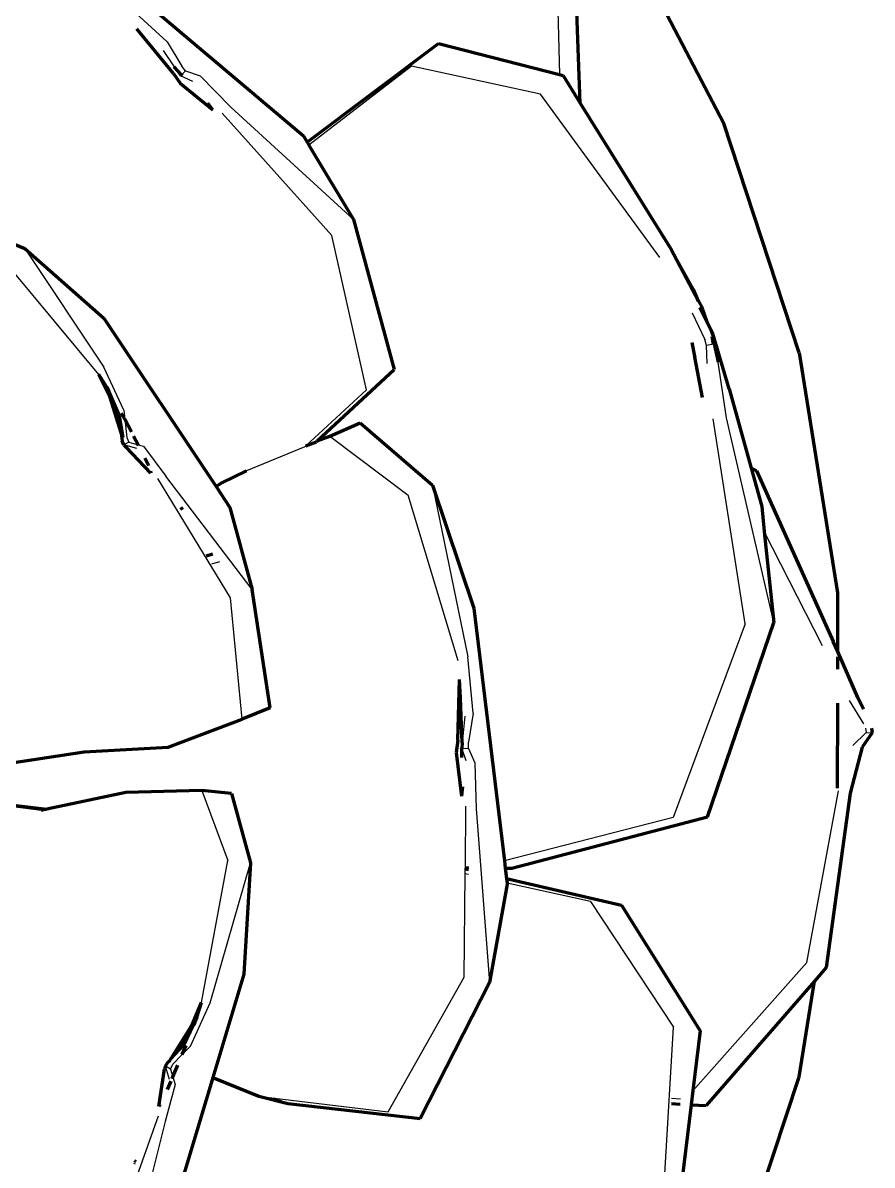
# Model space of a CAD drawing. Header units: millimetres. Extents: x 4307 to 31003, y 2809 to 20009.
# Drawn here: x 11331 to 11383.6, y 8921.3 to 8992.1 of the extents above; entities that cross this region are included whole.
import ezdxf

# ---------------------------------------------------------------- set-up
doc = ezdxf.new("R2010")
doc.units = ezdxf.units.MM
doc.layers.add('ProfileEdges', color=7, linetype='Continuous')

msp = doc.modelspace()

# ---------------------------------------------------------------- linework, layer by layer
for p, q in [((11364.057, 8995.669), (11364.238, 8988.884)), ((11339.92, 8990.9), (11337.505, 8993.123)), ((11339.92, 8990.9), (11340.815, 8989.395)), ((11339.67, 8990.367), (11340.343, 8989.358)), ((11340.343, 8989.358), (11340.547, 8989.051)), ((11341.061, 8989.104), (11340.815, 8989.395)), ((11355.061, 8989.391), (11348.702, 8984.499)), ((11363.054, 8987.672), (11355.061, 8989.391)), ((11340.748, 8988.805), (11340.547, 8989.051)), ((11340.748, 8988.805), (11340.81, 8988.864)), ((11341.498, 8988.457), (11340.748, 8988.805)), ((11340.81, 8988.864), (11341.061, 8989.104)), ((11341.061, 8989.104), (11341.953, 8988.802)), ((11341.953, 8988.802), (11343.871, 8986.862)), ((11370.461, 8977.548), (11363.054, 8987.672)), ((11350.113, 8978.91), (11343.322, 8986.477)), ((11343.871, 8986.862), (11351.459, 8979.903)), ((11352.276, 8969.351), (11350.113, 8978.91)), ((11331.1, 8978.099), (11335.991, 8970.742)), ((11335.682, 8970.292), (11330.184, 8976.898)), ((11372.46, 8974.111), (11373.246, 8972.462)), ((11373.373, 8973.551), (11373.699, 8972.637)), ((11373.347, 8972.089), (11373.246, 8972.462)), ((11373.768, 8972.177), (11373.347, 8972.089)), ((11373.388, 8970.981), (11373.347, 8972.089)), ((11373.822, 8972.189), (11373.768, 8972.177)), ((11374.589, 8967.602), (11374.075, 8971.054)), ((11337.23, 8968.074), (11335.991, 8970.742)), ((11348.505, 8965.873), (11352.276, 8969.351)), ((11337.23, 8968.074), (11337.289, 8967.522)), ((11337.289, 8967.522), (11337.407, 8966.395)), ((11375.74, 8954.848), (11373.763, 8967.539)), ((11377.513, 8954.92), (11374.589, 8967.602)), ((11337.539, 8966.088), (11337.228, 8965.924)), ((11338.026, 8965.695), (11337.228, 8965.924)), ((11337.407, 8966.395), (11337.539, 8966.088)), ((11337.539, 8966.088), (11338.112, 8965.931)), ((11338.112, 8965.931), (11338.44, 8965.84)), ((11349.992, 8966.476), (11354.861, 8962.807)), ((11338.44, 8965.84), (11339.822, 8963.981)), ((11348.443, 8965.816), (11344.835, 8964.321)), ((11348.443, 8965.816), (11348.505, 8965.873)), ((11343.849, 8956.459), (11339.335, 8963.836)), ((11345.185, 8956.976), (11339.822, 8963.981)), ((11356.363, 8963.438), (11358.556, 8952.803)), ((11357.942, 8952.537), (11354.861, 8962.807)), ((11380.533, 8953.475), (11376.926, 8960.569)), ((11343.166, 8958.684), (11342.656, 8958.541)), ((11344.558, 8948.928), (11343.849, 8956.459)), ((11375.74, 8954.848), (11371.281, 8942.847)), ((11358.889, 8949.304), (11358.556, 8952.803)), ((11382.188, 8950.082), (11383.068, 8948.649)), ((11358.369, 8949.126), (11358.192, 8947.471)), ((11358.889, 8949.304), (11358.601, 8947.504)), ((11383.207, 8948.371), (11383.238, 8948.103)), ((11358.591, 8947.105), (11358.601, 8947.504)), ((11382.409, 8947.298), (11383.238, 8948.103)), ((11383.238, 8948.103), (11383.612, 8948.077)), ((11358.445, 8946.341), (11358.178, 8947.138)), ((11358.178, 8947.138), (11358.591, 8947.105)), ((11358.591, 8947.105), (11358.991, 8946.226)), ((11358.991, 8946.226), (11359.074, 8943.382)), ((11342.069, 8944.509), (11343.674, 8940.167)), ((11379.554, 8933.855), (11381.53, 8944.487)), ((11332.109, 8943.276), (11329.522, 8943.601)), ((11358.396, 8939.777), (11358.435, 8943.543)), ((11359.074, 8943.382), (11359.904, 8932.603)), ((11371.281, 8942.847), (11360.818, 8940.146)), ((11342.051, 8931.368), (11343.674, 8940.167)), ((11342.57, 8931.343), (11345.081, 8940.028)), ((11358.395, 8939.66), (11358.396, 8939.777)), ((11358.396, 8939.777), (11358.605, 8939.779)), ((11358.327, 8932.946), (11358.392, 8939.351)), ((11358.392, 8939.351), (11358.395, 8939.66)), ((11358.586, 8939.308), (11358.392, 8939.351)), ((11366.153, 8937.628), (11360.984, 8938.776)), ((11366.153, 8937.628), (11371.306, 8929.851)), ((11372.496, 8925.898), (11379.554, 8933.855)), ((11353.618, 8924.603), (11358.327, 8932.946)), ((11341.362, 8928.676), (11342.57, 8931.343)), ((11370.524, 8916.666), (11371.306, 8929.851)), ((11341.362, 8928.676), (11340.85, 8928.144)), ((11340.85, 8928.144), (11340.269, 8927.54)), ((11340.12, 8927.244), (11339.818, 8927.433)), ((11340.056, 8926.59), (11339.818, 8927.433)), ((11340.12, 8927.244), (11340.269, 8927.54)), ((11340.12, 8927.244), (11340.266, 8926.761)), ((11340.407, 8926.297), (11339.782, 8923.988)), ((11340.266, 8926.761), (11340.407, 8926.297)), ((11345.606, 8925.567), (11346.572, 8925.451)), ((11347.402, 8925.121), (11346.572, 8925.451)), ((11346.572, 8925.451), (11353.618, 8924.603)), ((11371.183, 8925.434), (11371.735, 8925.402)), ((11336.417, 8916.05), (11339.387, 8924.348)), ((11339.782, 8923.988), (11337.56, 8915.138)), ((11337.836, 8921.422), (11337.936, 8921.369))]:
    msp.add_line(p, q)
at = {"layer": 'ProfileEdges', "lineweight": 211}
for p, q in [((11374.415, 8985.843), (11367.578, 8998.923)), ((11365.521, 8987.115), (11365.159, 8996.406)), ((11335.994, 8995.545), (11348.358, 8985.072)), ((11340.309, 8988.953), (11338.039, 8991.713)), ((11348.593, 8984.681), (11356.723, 8990.811)), ((11356.723, 8990.811), (11364.238, 8988.884)), ((11340.81, 8988.864), (11340.343, 8989.358)), ((11340.309, 8988.953), (11340.728, 8988.349)), ((11340.865, 8988.805), (11340.81, 8988.864)), ((11364.238, 8988.884), (11364.456, 8988.829)), ((11364.456, 8988.829), (11365.521, 8987.115)), ((11340.728, 8988.349), (11342.736, 8986.696)), ((11342.736, 8986.696), (11342.436, 8987.116)), ((11365.521, 8987.115), (11371.129, 8978.088)), ((11379.078, 8971.642), (11374.415, 8985.843)), ((11348.358, 8985.072), (11348.593, 8984.681)), ((11348.593, 8984.681), (11348.702, 8984.499)), ((11348.702, 8984.499), (11351.459, 8979.903)), ((11351.459, 8979.903), (11353.977, 8970.605)), ((11330.044, 8978.53), (11331.1, 8978.099)), ((11331.1, 8978.099), (11335.993, 8973.78)), ((11372.543, 8975.558), (11371.129, 8978.088)), ((11371.129, 8978.088), (11372.853, 8974.845)), ((11372.853, 8974.845), (11372.543, 8975.558)), ((11372.853, 8974.845), (11373.032, 8974.508)), ((11373.373, 8973.551), (11372.933, 8974.44)), ((11373.179, 8974.094), (11373.007, 8974.491)), ((11373.032, 8974.508), (11373.179, 8974.094)), ((11335.993, 8973.78), (11342.949, 8963.344)), ((11373.179, 8974.094), (11373.373, 8973.551)), ((11373.727, 8972.836), (11373.373, 8973.551)), ((11372.44, 8972.275), (11372.601, 8971.431)), ((11373.768, 8972.177), (11373.699, 8972.637)), ((11373.822, 8972.189), (11373.699, 8972.637)), ((11374.742, 8969.399), (11373.727, 8972.836)), ((11373.822, 8972.189), (11374.075, 8971.054)), ((11379.078, 8971.642), (11381.459, 8956.765)), ((11372.601, 8971.431), (11372.577, 8971.393)), ((11372.612, 8971.375), (11372.577, 8971.393)), ((11372.601, 8971.431), (11372.612, 8971.375)), ((11373.091, 8968.875), (11372.612, 8971.375)), ((11336.183, 8969.497), (11335.682, 8970.292)), ((11336.379, 8968.873), (11335.682, 8970.292)), ((11349.217, 8966.172), (11353.977, 8970.605)), ((11336.183, 8969.497), (11336.944, 8967.724)), ((11336.342, 8969.242), (11336.183, 8969.497)), ((11336.379, 8968.873), (11336.183, 8969.497)), ((11336.944, 8967.724), (11336.379, 8968.873)), ((11337.066, 8966.682), (11336.379, 8968.873)), ((11374.742, 8969.399), (11376.104, 8964.496)), ((11336.944, 8967.724), (11337.157, 8966.391)), ((11336.944, 8967.724), (11337.066, 8966.682)), ((11337.289, 8967.522), (11337.091, 8967.904)), ((11337.698, 8966.73), (11337.289, 8967.522)), ((11337.157, 8966.391), (11337.066, 8966.682)), ((11337.066, 8966.682), (11337.124, 8966.185)), ((11349.992, 8966.476), (11351.881, 8967.289)), ((11351.881, 8967.289), (11356.363, 8963.438)), ((11337.228, 8965.924), (11337.124, 8966.185)), ((11337.228, 8965.924), (11337.368, 8965.787)), ((11338.112, 8965.931), (11337.832, 8966.472)), ((11338.148, 8965.861), (11338.112, 8965.931)), ((11348.505, 8965.873), (11349.165, 8966.123)), ((11349.165, 8966.123), (11349.217, 8966.172)), ((11349.217, 8966.172), (11349.992, 8966.476)), ((11338.912, 8964.168), (11337.368, 8965.787)), ((11338.746, 8964.704), (11338.539, 8965.104)), ((11338.746, 8964.704), (11338.764, 8964.647)), ((11376.104, 8964.496), (11376.445, 8964.329)), ((11376.104, 8964.496), (11376.765, 8962.116)), ((11338.873, 8964.295), (11338.912, 8964.168)), ((11344.835, 8964.321), (11343.308, 8963.573)), ((11376.445, 8964.329), (11381.199, 8953.753)), ((11343.308, 8963.573), (11342.949, 8963.344)), ((11342.949, 8963.344), (11343.807, 8962.058)), ((11356.363, 8963.438), (11358.914, 8955.801)), ((11340.876, 8962.02), (11340.719, 8961.92)), ((11343.807, 8962.058), (11345.185, 8956.976)), ((11376.765, 8962.116), (11376.926, 8960.569)), ((11376.926, 8960.569), (11377.513, 8954.92)), ((11342.357, 8959.061), (11342.747, 8959.174)), ((11346.301, 8949.631), (11345.185, 8956.976)), ((11381.459, 8956.765), (11381.457, 8953.168)), ((11358.914, 8955.801), (11360.818, 8940.146)), ((11373.409, 8942.884), (11377.513, 8954.92)), ((11381.457, 8953.168), (11381.199, 8953.753)), ((11382.734, 8950.27), (11381.457, 8953.168)), ((11381.456, 8952.797), (11381.456, 8952.037)), ((11357.922, 8947.621), (11358.028, 8951.393)), ((11358.106, 8950.249), (11358.028, 8951.393)), ((11346.301, 8949.631), (11344.558, 8948.928)), ((11358.192, 8947.471), (11358.106, 8950.249)), ((11381.455, 8949.923), (11381.451, 8944.652)), ((11382.734, 8950.27), (11383.068, 8949.554)), ((11339.986, 8947.206), (11344.558, 8948.928)), ((11383.581, 8948.371), (11383.612, 8948.077)), ((11357.922, 8947.621), (11357.834, 8946.865)), ((11383.612, 8948.077), (11382.99, 8947.193)), ((11329.174, 8946.064), (11334.768, 8946.903)), ((11334.768, 8946.903), (11339.986, 8947.206)), ((11357.834, 8946.865), (11358.16, 8944.158)), ((11358.192, 8947.471), (11358.178, 8947.138)), ((11358.186, 8946.564), (11358.178, 8947.138)), ((11382.99, 8947.193), (11382.241, 8944.338)), ((11358.217, 8944.747), (11358.16, 8944.158)), ((11337.344, 8944.377), (11332.463, 8943.35)), ((11342.069, 8944.509), (11337.344, 8944.377)), ((11343.905, 8944.324), (11342.069, 8944.509)), ((11343.905, 8944.324), (11345.081, 8940.028)), ((11382.241, 8944.338), (11380.754, 8933.537)), ((11329.507, 8943.705), (11332.463, 8943.35)), ((11332.463, 8943.35), (11332.109, 8943.276)), ((11361.276, 8939.699), (11373.409, 8942.884)), ((11345.081, 8940.028), (11344.673, 8933.12)), ((11360.818, 8940.146), (11360.873, 8939.693)), ((11358.395, 8939.66), (11358.6, 8939.663)), ((11358.395, 8939.66), (11358.598, 8939.613)), ((11360.873, 8939.693), (11361.276, 8939.699)), ((11360.873, 8939.693), (11360.949, 8939.067)), ((11360.949, 8939.067), (11368.081, 8937.413)), ((11360.949, 8939.067), (11360.984, 8938.776)), ((11360.993, 8938.702), (11359.904, 8932.603)), ((11360.984, 8938.776), (11360.993, 8938.702)), ((11368.081, 8937.413), (11372.95, 8929.617)), ((11380.754, 8933.537), (11380.028, 8932.702)), ((11344.673, 8933.12), (11342.747, 8926.729)), ((11380.028, 8932.702), (11373.322, 8924.986)), ((11379.087, 8926.775), (11380.028, 8932.702)), ((11359.904, 8932.603), (11355.603, 8924.176)), ((11341.483, 8930.031), (11342.051, 8931.368)), ((11341.75, 8930.457), (11342.051, 8931.368)), ((11340.133, 8927.874), (11341.483, 8930.031)), ((11341.75, 8930.457), (11340.933, 8928.736)), ((11340.933, 8928.736), (11341.483, 8930.031)), ((11341.483, 8930.031), (11341.75, 8930.457)), ((11341.591, 8929.986), (11341.75, 8930.457)), ((11372.95, 8929.617), (11372.496, 8925.898)), ((11340.133, 8927.874), (11340.933, 8928.736)), ((11340.85, 8928.144), (11341.09, 8928.714)), ((11339.818, 8927.433), (11339.95, 8927.676)), ((11339.95, 8927.676), (11340.073, 8927.777)), ((11340.073, 8927.777), (11340.133, 8927.874)), ((11339.388, 8924.923), (11339.748, 8927.239)), ((11339.818, 8927.433), (11339.748, 8927.239)), ((11340.266, 8926.761), (11340.573, 8927.489)), ((11339.938, 8925.983), (11340.158, 8926.505)), ((11340.222, 8926.655), (11340.266, 8926.761)), ((11342.747, 8926.729), (11340.711, 8919.97)), ((11342.747, 8926.729), (11345.606, 8925.567)), ((11374.407, 8912.581), (11379.087, 8926.775)), ((11345.606, 8925.567), (11347.402, 8925.121)), ((11372.496, 8925.898), (11372.391, 8925.037)), ((11339.476, 8925.059), (11339.388, 8924.923)), ((11347.402, 8925.121), (11355.603, 8924.176)), ((11371.174, 8925.105), (11371.706, 8925.075)), ((11372.391, 8925.037), (11371.352, 8916.519)), ((11372.391, 8925.037), (11373.322, 8924.986)), ((11338, 8921.499), (11337.895, 8921.554))]:
    msp.add_line(p, q, dxfattribs=at)

doc.saveas('drawing.dxf')
